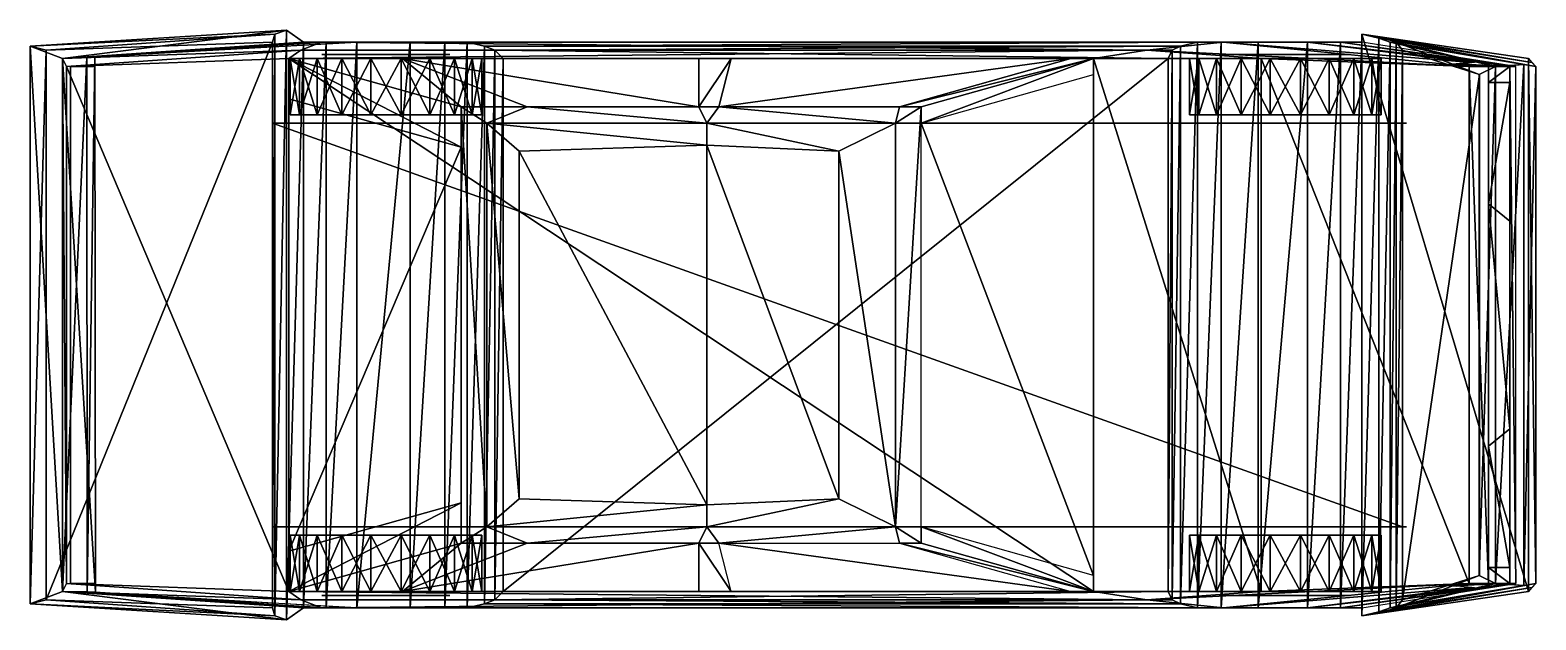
# Model space of a CAD drawing. Extents: x -1183 to -1010, y 974 to 1042.
import ezdxf

# ---------------------------------------------------------------- set-up
doc = ezdxf.new("R2010")
doc.units = 0
for name, color, linetype in [('CS-BLACK', 18, 'CONTINUOUS'), ('CS-BODY', 7, 'CONTINUOUS'), ('CS-GLASS', 18, 'CONTINUOUS'), ('CS-HUB', 15, 'CONTINUOUS'), ('CS-LITES', 15, 'CONTINUOUS'), ('CS-RED', 16, 'CONTINUOUS'), ('CS-ROOF', 7, 'CONTINUOUS'), ('CS-TIRE', 18, 'CONTINUOUS'), ('CS-YELLO', 10, 'CONTINUOUS'), ('OBJECT01', 13, 'CONTINUOUS')]:
    doc.layers.add(name, color=color, linetype=linetype)

msp = doc.modelspace()

# ---------------------------------------------------------------- meshes
at = {"layer": 'CS-BLACK'}
mesh = msp.add_polyface(dxfattribs=at)
corners = [(-1025.23999, 1039.619873, 9.320809), (-1025.969238, 1040.549927, 13.040965), (-1025.969238, 975.449829, 13.040744), (-1025.23999, 976.379517, 9.320745), (-1026.655518, 1040.549927, 14.900936), (-1026.655518, 975.449829, 14.900728), (-1027.95459, 1041.014893, 17.668005), (-1027.95459, 974.984863, 17.668358), (-1029.9104, 1041.479858, 20.029194), (-1029.9104, 974.519897, 20.029543), (-1029.9104, 1040.549927, 20.029224), (-1032.383301, 1040.549927, 21.841599), (-1032.383301, 975.449585, 21.841887), (-1029.9104, 975.449829, 20.029512), (-1036.153564, 1040.549927, 23.36861), (-1036.153564, 975.449585, 23.36874), (-1041.847046, 1040.549927, 23.368629), (-1041.847046, 975.449585, 23.368759), (-1046.079346, 1040.549927, 21.473625), (-1046.079346, 975.449585, 21.473906), (-1048.817383, 1040.549927, 19.1087), (-1048.817383, 975.449829, 19.10899), (-1050.760254, 1040.084961, 16.057055), (-1050.760254, 975.914856, 16.057344), (-1051.719971, 1039.619873, 12.575824), (-1051.719971, 976.379883, 12.575763), (-1052.184937, 1038.689941, 8.390809), (-1052.184937, 977.30957, 8.390744), (-1128.699951, 1038.689941, 8.390809), (-1128.699951, 977.30957, 8.390744), (-1129.630005, 1039.619873, 13.970805), (-1129.630005, 976.379883, 13.970744), (-1130.844604, 1040.084961, 17.304007), (-1130.844604, 975.914856, 17.304289), (-1132.820801, 1040.549927, 19.935665), (-1132.820801, 975.449829, 19.935955), (-1135.418335, 1040.549927, 21.955309), (-1135.418335, 975.449585, 21.955599), (-1139.387451, 1040.549927, 23.368629), (-1139.387451, 975.449585, 23.368759), (-1145.516357, 1040.549927, 23.368629), (-1145.516357, 975.449585, 23.368759), (-1149.063232, 1040.549927, 21.824728), (-1149.063232, 975.449585, 21.825018), (-1151.670044, 1040.549927, 19.698097), (-1151.670044, 975.449829, 19.698368), (-1153.610107, 1041.944824, 16.949274), (-1154.972534, 1041.479858, 13.505996), (-1154.972534, 974.519897, 13.505713), (-1153.610107, 974.054871, 16.949453), (-1155.205078, 1040.549927, 9.320971), (-1155.205078, 975.449585, 9.320745), (-1181.244995, 1039.619873, 13.040805), (-1181.244995, 976.379883, 13.040744), (-1106.195068, 982.889893, 52.100853), (-1103.869995, 982.889893, 52.100853), (-1102.474976, 977.30957, 36.220852), (-1106.195068, 977.30957, 36.220871), (-1015.359863, 1021.94989, 27.535826), (-1012.873779, 1019.94989, 21.841558), (-1012.873779, 996.049927, 21.841755), (-1015.359863, 994.049927, 27.535965), (-1106.195068, 1033.109863, 52.100624), (-1103.869995, 1033.109863, 52.100624), (-1102.474976, 1038.689941, 36.22084), (-1106.195068, 1038.689941, 36.220844), (-1060.765015, 977.30957, 36.220955), (-1153.344971, 977.30957, 36.220955), (-1153.344971, 1038.689941, 36.220947), (-1060.765015, 1038.689941, 36.220947), (-1155.205078, 1031.249878, 9.321041), (-1025.23999, 1031.249756, 9.320919), (-1024.775024, 1031.249878, 23.270937), (-1155.205078, 1031.249878, 23.270937), (-1025.23999, 984.749756, 9.320604), (-1155.205078, 984.749878, 9.320728), (-1155.205078, 984.749878, 23.270845), (-1024.775024, 984.749878, 23.270845)]
mesh.append_faces([[corners[k] for k in face] for face in [(2, 1, 0), (0, 3, 2), (5, 4, 1), (1, 2, 5), (7, 6, 4), (4, 5, 7), (9, 8, 6), (6, 7, 9), (12, 11, 10), (10, 13, 12), (15, 14, 11), (11, 12, 15), (17, 16, 14), (14, 15, 17), (19, 18, 16), (16, 17, 19), (21, 20, 18), (18, 19, 21), (23, 22, 20), (20, 21, 23), (25, 24, 22), (22, 23, 25), (27, 26, 24), (24, 25, 27), (29, 28, 26), (26, 27, 29), (31, 30, 28), (28, 29, 31), (33, 32, 30), (30, 31, 33), (35, 34, 32), (32, 33, 35), (37, 36, 34), (34, 35, 37), (39, 38, 36), (36, 37, 39), (41, 40, 38), (38, 39, 41), (43, 42, 40), (40, 41, 43), (45, 44, 42), (42, 43, 45), (48, 47, 46), (46, 49, 48), (51, 50, 47), (47, 48, 51), (53, 52, 50), (50, 51, 53), (56, 55, 54), (54, 57, 56), (49, 46, 44), (44, 45, 49), (60, 59, 58), (58, 61, 60), (62, 63, 64), (64, 65, 62), (68, 67, 66), (66, 69, 68), (72, 71, 70), (70, 73, 72), (76, 75, 74), (74, 77, 76), (70, 71, 74), (74, 75, 70)]], dxfattribs={"vtx2": -1})
at = {"layer": 'CS-BODY'}
mesh = msp.add_polyface(dxfattribs=at)
corners = [(-1179.38501, 1038.689941, 20.480682), (-1179.38501, 1038.689941, 23.368584), (-1179.38501, 977.30957, 23.368774), (-1179.38501, 977.30957, 20.480852), (-1175.665039, 1038.864258, 23.368708), (-1175.602661, 977.246521, 23.218643), (-1176.594971, 1038.806152, 30.580212), (-1176.553101, 977.267517, 30.480145), (-1179.38501, 1038.689941, 30.580154), (-1179.38501, 977.30957, 30.580177), (-1178.919922, 1037.759888, 33.765209), (-1178.919922, 978.239563, 33.765263), (-1153.344971, 1038.689941, 36.220818), (-1153.344971, 977.30957, 36.220871), (-1060.765015, 1038.689941, 36.220818), (-1041.515015, 1038.689941, 33.429012), (-1041.515015, 977.30957, 33.429066), (-1060.765015, 977.30957, 36.220871), (-1017.58728, 1037.759888, 29.265305), (-1017.58728, 978.239563, 29.265322), (-1015.359863, 1037.759888, 27.535868), (-1015.359863, 978.239563, 27.535805), (-1012.873779, 1037.759888, 21.841574), (-1012.182739, 1037.759888, 20.029352), (-1012.182739, 978.239868, 20.029219), (-1012.873779, 978.239563, 21.84169), (-1010.749634, 1038.689941, 20.029196), (-1009.89502, 1037.759888, 14.900824), (-1009.89502, 978.239868, 14.900896), (-1010.749634, 977.309875, 20.029375), (-1011.290039, 1037.98877, 14.900824), (-1011.290039, 978.012756, 14.900896), (-1014.544922, 1037.759888, 13.040823), (-1014.544922, 978.239868, 13.040896), (-1016.405029, 1036.829834, 9.320827), (-1016.405029, 979.169922, 9.320951), (-1181.244995, 1039.619873, 13.040876), (-1183.10498, 1040.084961, 18.620695), (-1183.10498, 975.914856, 18.620813), (-1181.244995, 976.379883, 13.040896), (-1178.455078, 1015.439941, 30.580154), (-1178.455078, 1015.439941, 23.368732), (-1178.455078, 1000.559937, 23.368628), (-1178.455078, 1000.559937, 30.580185), (-1029.9104, 1041.479858, 20.029179), (-1029.9104, 974.519897, 20.029366), (-1178.919922, 978.239563, 33.765263), (-1151.970459, 976.379517, 33.788967), (-1153.344971, 977.30957, 36.220844), (-1060.765015, 977.30957, 36.220844), (-1054.660645, 976.379517, 33.883488), (-1041.515015, 977.30957, 33.429066), (-1017.58728, 978.239563, 29.265329), (-1045.877686, 975.449585, 30.580185), (-1149.591553, 975.449585, 30.580204), (-1019.874756, 978.00708, 29.371418), (-1017.261475, 977.774536, 23.368649), (-1036.153564, 975.449585, 23.368744), (-1145.516357, 975.449585, 23.368744), (-1175.602661, 977.246399, 23.218643), (-1176.553101, 977.267517, 30.480099), (-1179.38501, 977.30957, 30.580132), (-1178.919922, 1037.759888, 33.765255), (-1151.970459, 1039.619873, 33.788963), (-1153.344971, 1038.689941, 36.22084), (-1060.765015, 1038.689941, 36.22084), (-1054.660645, 1039.619873, 33.88348), (-1041.515015, 1038.689941, 33.429058), (-1017.58728, 1037.759888, 29.265339), (-1045.877686, 1040.549927, 30.580212), (-1149.591553, 1040.549927, 30.580227), (-1019.874756, 1037.992432, 29.37146), (-1017.261475, 1038.224854, 23.368727), (-1036.153564, 1040.549927, 23.368631), (-1145.516357, 1040.549927, 23.368631), (-1175.665039, 1038.864258, 23.368736), (-1176.594971, 1038.806152, 30.580212), (-1179.38501, 1038.689941, 30.580154), (-1129.630005, 976.379883, 13.970897), (-1051.719971, 976.379883, 12.575887), (-1052.184937, 977.309875, 8.390897), (-1128.699951, 977.309875, 8.390897), (-1050.760254, 975.914856, 16.057167), (-1130.844604, 975.914856, 17.304111), (-1132.820801, 975.449829, 19.935654), (-1048.817383, 975.449829, 19.108688), (-1135.418335, 975.449585, 21.955431), (-1046.079346, 975.449585, 21.473623), (-1041.847046, 975.449585, 23.368744), (-1139.386597, 975.449585, 23.368744), (-1179.38501, 977.30957, 21.824871), (-1149.063232, 975.449585, 21.824717), (-1151.670044, 975.449829, 19.698067), (-1179.38501, 977.30957, 20.480852), (-1179.38501, 977.30957, 23.368774), (-1153.610107, 974.054871, 16.949314), (-1183.10498, 975.914856, 18.620823), (-1154.972534, 974.519897, 13.505847), (-1181.244995, 976.379883, 13.040896), (-1155.205078, 975.449829, 9.320857), (-1179.38501, 1038.689941, 23.368601), (-1149.063232, 1040.549927, 21.824856), (-1179.38501, 1038.689941, 21.824701), (-1151.670044, 1040.549927, 19.698206), (-1179.38501, 1038.689941, 20.480682), (-1153.610107, 1041.944824, 16.949383), (-1183.10498, 1040.084961, 18.620712), (-1154.972534, 1041.479858, 13.505877), (-1181.244995, 1039.619873, 13.040895), (-1155.205078, 1040.549927, 9.320895), (-1041.847046, 1040.549927, 23.368631), (-1046.079346, 1040.549927, 21.473761), (-1135.418335, 1040.549927, 21.955313), (-1139.386597, 1040.549927, 23.368631), (-1048.817383, 1040.549927, 19.108826), (-1132.820801, 1040.549927, 19.935793), (-1130.844604, 1040.084961, 17.304001), (-1050.760254, 1040.084961, 16.057056), (-1051.719971, 1039.619873, 12.575914), (-1129.630005, 1039.619873, 13.970896), (-1052.184937, 1038.689941, 8.390841), (-1128.699951, 1038.689941, 8.390841), (-1016.59375, 977.716431, 21.841614), (-1032.383301, 975.449585, 21.841585), (-1012.873779, 978.239563, 21.84169), (-1012.182739, 978.239868, 20.029219), (-1029.9104, 975.449829, 20.02924), (-1016.59375, 1038.282959, 21.841696), (-1032.383301, 1040.549927, 21.841724), (-1012.873779, 1037.759888, 21.841585), (-1012.182739, 1037.759888, 20.029362), (-1029.9104, 1040.549927, 20.029379), (-1025.969238, 975.450073, 13.040837), (-1014.544922, 978.240112, 13.040877), (-1016.405029, 979.169922, 9.320951), (-1025.23999, 976.379883, 9.320897), (-1026.660156, 975.449829, 14.900856), (-1011.290039, 978.013, 14.900843), (-1027.95459, 974.984863, 17.668056), (-1010.356201, 977.774902, 17.668032), (-1009.89502, 978.239868, 14.900862), (-1029.9104, 974.519897, 20.029366), (-1010.749634, 977.309875, 20.029375), (-1029.9104, 1041.479858, 20.029196), (-1010.749634, 1038.689941, 20.029203), (-1010.356201, 1038.224854, 17.668337), (-1027.95459, 1041.014893, 17.668133), (-1009.89502, 1037.759888, 14.900841), (-1026.661011, 1040.549561, 14.900902), (-1011.290039, 1037.988403, 14.900814), (-1014.544922, 1037.759888, 13.040841), (-1025.969238, 1040.549927, 13.040895), (-1016.405029, 1036.829834, 9.320841), (-1025.23999, 1039.619873, 9.320895), (-1017.58728, 978.239563, 29.265305), (-1015.359863, 978.239563, 27.535805), (-1019.079834, 977.955261, 27.535774), (-1017.58728, 1037.759888, 29.265322), (-1015.359863, 1037.759888, 27.535887), (-1019.079834, 1038.050537, 27.536077)]
mesh.append_faces([[corners[k] for k in face] for face in [(46, 47, 48), (50, 51, 49), (64, 63, 62), (65, 67, 66), (99, 97, 98), (108, 107, 109)]])
mesh.append_faces([[corners[k] for k in face] for face in [(148, 150, 151)]], dxfattribs={"vtx0": -1, "vtx2": -1})
mesh.append_faces([[corners[k] for k in face] for face in [(132, 133, 136)]], dxfattribs={"vtx1": -1, "vtx2": -1})
mesh.append_faces([[corners[k] for k in face] for face in [(2, 1, 0), (0, 3, 2), (5, 4, 1), (1, 2, 5), (7, 6, 4), (4, 5, 7), (9, 8, 6), (6, 7, 9), (11, 10, 8), (8, 9, 11), (13, 12, 10), (10, 11, 13), (16, 15, 14), (14, 17, 16), (19, 18, 15), (15, 16, 19), (21, 20, 18), (18, 19, 21), (24, 23, 22), (22, 25, 24), (28, 27, 26), (26, 29, 28), (31, 30, 27), (27, 28, 31), (33, 32, 30), (30, 31, 33), (35, 34, 32), (32, 33, 35), (38, 37, 36), (36, 39, 38), (37, 38, 3), (3, 0, 37), (42, 41, 40), (40, 43, 42), (29, 26, 44), (44, 45, 29), (50, 49, 48), (48, 47, 50), (52, 51, 50), (50, 53, 52), (50, 47, 54), (54, 53, 50), (56, 55, 53), (53, 57, 56), (58, 57, 53), (53, 54, 58), (59, 58, 54), (54, 60, 59), (61, 54, 47), (47, 46, 61), (64, 65, 66), (66, 63, 64), (66, 67, 68), (68, 69, 66), (70, 63, 66), (66, 69, 70), (69, 71, 72), (72, 73, 69), (69, 73, 74), (74, 70, 69), (70, 74, 75), (75, 76, 70), (63, 70, 77), (77, 62, 63), (80, 79, 78), (78, 81, 80), (78, 79, 82), (82, 83, 78), (85, 84, 83), (83, 82, 85), (85, 87, 86), (86, 84, 85), (86, 87, 88), (88, 89, 86), (92, 91, 90), (90, 93, 92), (91, 58, 94), (94, 90, 91), (95, 92, 93), (93, 96, 95), (97, 95, 96), (96, 98, 97), (100, 74, 101), (101, 102, 100), (102, 101, 103), (103, 104, 102), (104, 103, 105), (105, 106, 104), (106, 105, 107), (107, 108, 106), (110, 111, 112), (112, 113, 110), (112, 111, 114), (114, 115, 112), (116, 115, 114), (114, 117, 116), (117, 118, 119), (119, 116, 117), (119, 118, 120), (120, 121, 119), (122, 56, 57), (57, 123, 122), (125, 124, 123), (123, 126, 125), (73, 72, 127), (127, 128, 73), (128, 129, 130), (130, 131, 128), (134, 133, 132), (132, 135, 134), (133, 137, 136), (140, 139, 138), (138, 136, 140), (139, 142, 141), (141, 138, 139), (143, 144, 145), (145, 146, 143), (146, 145, 147), (147, 148, 146), (148, 149, 150), (151, 150, 152), (152, 153, 151), (155, 154, 55), (55, 156, 155), (71, 157, 158), (158, 159, 71)]], dxfattribs={"vtx2": -1})
at = {"layer": 'CS-GLASS'}
mesh = msp.add_polyface(dxfattribs=at)
corners = [(-1063.390381, 977.310181, 36.220898), (-1083.084961, 982.889893, 52.100872), (-1103.869995, 982.889893, 52.100872), (-1102.474976, 977.310181, 36.220871), (-1140.258911, 977.310181, 36.220898), (-1106.195068, 977.310181, 36.220898), (-1106.195068, 982.889893, 52.100899), (-1125.910034, 982.889893, 52.100872), (-1153.344971, 981.9599, 36.220898), (-1153.344971, 1034.039917, 36.22084), (-1133.505371, 1028.459961, 52.100811), (-1133.505371, 987.539917, 52.100872), (-1060.765015, 979.169922, 36.220898), (-1060.765015, 1036.829834, 36.22084), (-1080.604736, 1031.249878, 52.100838), (-1080.604736, 984.749878, 52.100899), (-1063.390381, 1038.689941, 36.220863), (-1083.084961, 1033.109863, 52.100838), (-1103.869995, 1033.109863, 52.100838), (-1102.474976, 1038.689941, 36.220634), (-1140.258911, 1038.689941, 36.220863), (-1106.195068, 1038.689941, 36.220863), (-1106.195068, 1033.109863, 52.100864), (-1125.910034, 1033.109863, 52.100838)]
mesh.append_faces([[corners[k] for k in face] for face in [(2, 1, 0), (0, 3, 2), (4, 5, 6), (6, 7, 4), (10, 9, 8), (8, 11, 10), (14, 13, 12), (12, 15, 14), (18, 17, 16), (16, 19, 18), (22, 21, 20), (20, 23, 22)]], dxfattribs={"vtx2": -1})
at = {"layer": 'CS-HUB'}
mesh = msp.add_polyface(dxfattribs=at)
corners = [(-1032.095947, 976.844849, 14.413347), (-1033.463989, 976.844849, 16.296515), (-1035.34729, 976.844849, 17.664749), (-1037.561523, 976.844849, 18.384066), (-1039.888428, 976.844849, 18.384056), (-1042.102783, 976.844849, 17.664749), (-1043.986084, 976.844849, 16.296532), (-1045.354004, 976.844849, 14.413328), (-1046.072998, 976.844849, 12.199528), (-1046.072998, 976.844849, 9.871784), (-1045.354004, 976.844849, 7.657982), (-1043.986084, 976.844849, 5.774794), (-1042.102783, 976.844849, 4.406568), (-1039.888428, 976.844849, 3.687251), (-1037.561523, 976.844849, 3.687258), (-1035.34729, 976.844849, 4.406565), (-1033.463989, 976.844849, 5.774783), (-1032.095947, 976.844849, 7.657994), (-1031.377075, 976.844849, 9.871784), (-1031.377075, 976.844849, 12.199528), (-1135.555908, 976.844849, 14.413347), (-1136.924072, 976.844849, 16.296515), (-1138.807373, 976.844849, 17.664749), (-1141.021606, 976.844849, 18.384066), (-1143.348389, 976.844849, 18.384056), (-1145.562744, 976.844849, 17.664749), (-1147.446045, 976.844849, 16.296532), (-1148.814087, 976.844849, 14.413328), (-1149.532959, 976.844849, 12.199528), (-1149.532959, 976.844849, 9.871784), (-1148.814087, 976.844849, 7.657982), (-1147.446045, 976.844849, 5.774795), (-1145.562744, 976.844849, 4.406569), (-1143.348389, 976.844849, 3.687251), (-1141.021606, 976.844849, 3.687258), (-1138.807373, 976.844849, 4.406565), (-1136.924072, 976.844849, 5.774784), (-1135.555908, 976.844849, 7.657994), (-1134.837158, 976.844849, 9.871784), (-1134.837158, 976.844849, 12.199528), (-1032.095947, 1039.154907, 14.413351), (-1033.463989, 1039.154907, 16.296516), (-1035.34729, 1039.154907, 17.664742), (-1037.561523, 1039.154907, 18.384069), (-1039.888428, 1039.154907, 18.384058), (-1042.102783, 1039.154907, 17.664751), (-1043.986084, 1039.154907, 16.296534), (-1045.354004, 1039.154907, 14.413332), (-1046.072998, 1039.154907, 12.199533), (-1046.072998, 1039.154907, 9.871779), (-1045.354004, 1039.154907, 7.657983), (-1043.986084, 1039.154907, 5.774838), (-1042.102783, 1039.154907, 4.406612), (-1039.888428, 1039.154907, 3.687294), (-1037.561523, 1039.154907, 3.687301), (-1035.34729, 1039.154907, 4.406608), (-1033.463989, 1039.154907, 5.774827), (-1032.095947, 1039.154907, 7.657996), (-1031.377075, 1039.154907, 9.871779), (-1031.377075, 1039.154907, 12.199533), (-1135.555908, 1039.154907, 14.413351), (-1136.924072, 1039.154907, 16.296516), (-1138.807373, 1039.154907, 17.664751), (-1141.021606, 1039.154907, 18.384069), (-1143.348389, 1039.154907, 18.384058), (-1145.562744, 1039.154907, 17.664751), (-1147.446045, 1039.154907, 16.296534), (-1148.814087, 1039.154907, 14.413332), (-1149.532959, 1039.154907, 12.199533), (-1149.532959, 1039.154907, 9.871779), (-1148.814087, 1039.154907, 7.657983), (-1147.446045, 1039.154907, 5.774838), (-1145.562744, 1039.154907, 4.406612), (-1143.348389, 1039.154907, 3.687295), (-1141.021606, 1039.154907, 3.687302), (-1138.807373, 1039.154907, 4.406608), (-1136.924072, 1039.154907, 5.774827), (-1135.555908, 1039.154907, 7.657997), (-1134.837158, 1039.154907, 9.871779), (-1134.837158, 1039.154907, 12.199533)]
mesh.append_faces([[corners[k] for k in face] for face in [(0, 18, 19), (20, 38, 39)]], dxfattribs={"vtx0": -1})
mesh.append_faces([[corners[k] for k in face] for face in [(0, 2, 3), (0, 3, 4), (0, 4, 5), (0, 5, 6), (0, 6, 7), (0, 7, 8), (0, 8, 9), (0, 9, 10), (0, 10, 11), (0, 11, 12), (0, 12, 13), (0, 13, 14), (0, 14, 15), (0, 15, 16), (0, 16, 17), (0, 17, 18), (20, 22, 23), (20, 23, 24), (20, 24, 25), (20, 25, 26), (20, 26, 27), (20, 27, 28), (20, 28, 29), (20, 29, 30), (20, 30, 31), (20, 31, 32), (20, 32, 33), (20, 33, 34), (20, 34, 35), (20, 35, 36), (20, 36, 37), (20, 37, 38)]], dxfattribs={"vtx0": -1, "vtx2": -1})
mesh.append_faces([[corners[k] for k in face] for face in [(59, 58, 40), (79, 78, 60)]], dxfattribs={"vtx1": -1})
mesh.append_faces([[corners[k] for k in face] for face in [(43, 42, 40), (44, 43, 40), (45, 44, 40), (46, 45, 40), (47, 46, 40), (48, 47, 40), (49, 48, 40), (50, 49, 40), (51, 50, 40), (52, 51, 40), (53, 52, 40), (54, 53, 40), (55, 54, 40), (56, 55, 40), (57, 56, 40), (58, 57, 40), (63, 62, 60), (64, 63, 60), (65, 64, 60), (66, 65, 60), (67, 66, 60), (68, 67, 60), (69, 68, 60), (70, 69, 60), (71, 70, 60), (72, 71, 60), (73, 72, 60), (74, 73, 60), (75, 74, 60), (76, 75, 60), (77, 76, 60), (78, 77, 60)]], dxfattribs={"vtx1": -1, "vtx2": -1})
mesh.append_faces([[corners[k] for k in face] for face in [(0, 1, 2), (20, 21, 22), (42, 41, 40), (62, 61, 60)]], dxfattribs={"vtx2": -1})
at = {"layer": 'CS-LITES'}
mesh = msp.add_polyface(dxfattribs=at)
corners = [(-1015.359863, 994.049927, 27.53595), (-1012.873779, 996.049927, 21.84161), (-1012.873779, 980.099854, 21.841721), (-1015.359863, 980.099854, 27.535929), (-1178.455078, 1000.559937, 30.580185), (-1178.455078, 1000.559937, 23.368597), (-1178.455078, 996.839905, 23.368753), (-1178.455078, 996.839905, 30.580185), (-1015.359863, 1021.94989, 27.53583), (-1012.873779, 1019.94989, 21.8417), (-1012.873779, 1035.899902, 21.841679), (-1015.359863, 1035.899902, 27.535763), (-1178.455078, 1015.439941, 30.580154), (-1178.455078, 1015.439941, 23.368752), (-1178.455078, 1019.159912, 23.368595), (-1178.455078, 1019.159912, 30.580154)]
mesh.append_faces([[corners[k] for k in face] for face in [(2, 1, 0), (0, 3, 2), (4, 5, 6), (6, 7, 4), (8, 9, 10), (10, 11, 8), (14, 13, 12), (12, 15, 14)]], dxfattribs={"vtx2": -1})
at = {"layer": 'CS-RED'}
mesh = msp.add_polyface(dxfattribs=at)
corners = [(-1178.455078, 985.679932, 30.580189), (-1178.455078, 985.679932, 23.368649), (-1178.455078, 978.239563, 23.368618), (-1178.455078, 978.239563, 30.580158), (-1176.594971, 978.239563, 30.580215), (-1175.665039, 978.239563, 23.368618), (-1178.455078, 996.839905, 30.580166), (-1178.455078, 996.839905, 23.368753), (-1178.455078, 989.399902, 23.368742), (-1178.455078, 989.399902, 30.580154), (-1178.455078, 1030.319824, 30.580135), (-1178.455078, 1030.319824, 23.368738), (-1178.455078, 1037.759888, 23.368757), (-1178.455078, 1037.759888, 30.580166), (-1176.594971, 1037.759888, 30.580227), (-1175.665039, 1037.759888, 23.368757), (-1178.455078, 1019.159912, 30.580135), (-1178.455078, 1019.159912, 23.368595), (-1178.455078, 1026.599854, 23.368645), (-1178.455078, 1026.599854, 30.580166)]
mesh.append_faces([[corners[k] for k in face] for face in [(0, 1, 2), (2, 3, 0), (5, 4, 3), (3, 2, 5), (6, 7, 8), (8, 9, 6), (12, 11, 10), (10, 13, 12), (13, 14, 15), (15, 12, 13), (18, 17, 16), (16, 19, 18)]], dxfattribs={"vtx2": -1})
at = {"layer": 'CS-ROOF'}
mesh = msp.add_polyface(dxfattribs=at)
corners = [(-1133.505371, 987.539917, 52.100872), (-1153.344971, 981.9599, 36.220898), (-1153.344971, 977.310181, 36.220898), (-1133.505371, 982.890015, 52.100872), (-1140.258911, 977.310181, 36.220898), (-1125.910034, 982.890015, 52.100872), (-1153.344971, 1038.689941, 36.220634), (-1153.344971, 1034.039917, 36.220863), (-1133.505371, 1028.459961, 52.100838), (-1133.505371, 1033.109985, 52.100864), (-1125.910034, 1033.109985, 52.100864), (-1140.258911, 1038.689941, 36.220634), (-1060.765015, 1038.689941, 36.220634), (-1063.390381, 1038.689941, 36.220634), (-1083.084961, 1033.109985, 52.100891), (-1080.604736, 1033.109863, 52.100891), (-1080.604736, 1031.249878, 52.100864), (-1060.765015, 1036.829834, 36.220863), (-1083.084961, 982.890015, 52.100899), (-1063.390381, 977.310181, 36.220898), (-1060.765015, 977.310181, 36.220898), (-1080.604736, 982.890015, 52.100899), (-1060.765015, 979.169922, 36.220898), (-1080.604736, 984.749878, 52.100899), (-1130.560059, 1031.25, 53.030949), (-1130.560059, 984.75, 53.030956), (-1126.840088, 1027.994995, 53.495953), (-1126.840088, 988.005005, 53.495953), (-1105.265015, 1028.692505, 53.728451), (-1105.265015, 987.307495, 53.728455), (-1090.060059, 1027.994995, 53.495953), (-1090.060059, 988.005005, 53.495953), (-1083.550049, 1031.25, 53.030949), (-1083.550049, 984.75, 53.030956), (-1105.265015, 984.75, 53.030956), (-1106.195068, 982.890015, 52.100899), (-1103.869995, 982.890015, 52.100899), (-1105.265015, 1031.25, 53.030949), (-1106.195068, 1033.109985, 52.100891), (-1103.869995, 1033.109985, 52.100891)]
mesh.append_faces([[corners[k] for k in face] for face in [(3, 5, 25), (36, 34, 35), (21, 33, 18), (24, 10, 9), (38, 37, 39), (14, 32, 15)]])
mesh.append_faces([[corners[k] for k in face] for face in [(0, 1, 2), (2, 3, 0), (4, 5, 3), (3, 2, 4), (6, 7, 8), (8, 9, 6), (9, 10, 11), (11, 6, 9), (12, 13, 14), (14, 15, 12), (16, 17, 12), (12, 15, 16), (18, 19, 20), (20, 21, 18), (20, 22, 23), (23, 21, 20), (25, 24, 9), (9, 3, 25), (27, 26, 24), (24, 25, 27), (29, 28, 26), (26, 27, 29), (31, 30, 28), (28, 29, 31), (33, 32, 30), (30, 31, 33), (34, 33, 31), (31, 29, 34), (25, 34, 29), (29, 27, 25), (34, 25, 5), (5, 35, 34), (33, 34, 36), (36, 18, 33), (30, 32, 37), (37, 28, 30), (28, 37, 24), (24, 26, 28), (10, 24, 37), (37, 38, 10), (39, 37, 32), (32, 14, 39), (33, 21, 15), (15, 32, 33)]], dxfattribs={"vtx2": -1})
at = {"layer": 'CS-TIRE'}
mesh = msp.add_polyface(dxfattribs=at)
corners = [(-1142.185059, 1038.689941, 11.035656), (-1143.930664, 1038.689941, 22.058266), (-1140.439453, 1038.689941, 22.058266), (-1147.251709, 1038.689941, 20.97929), (-1150.07605, 1038.689941, 18.926973), (-1152.128662, 1038.689941, 16.102194), (-1153.207397, 1038.689941, 12.78147), (-1153.207397, 1038.689941, 9.289847), (-1152.128662, 1038.689941, 5.969147), (-1150.07605, 1038.689941, 3.144361), (-1147.251709, 1038.689941, 1.092017), (-1143.930664, 1038.689941, 0.013047), (-1140.439453, 1038.689941, 0.013052), (-1143.930664, 1032.179932, 22.058268), (-1140.439453, 1032.179932, 22.058268), (-1147.251709, 1032.179932, 20.979292), (-1150.07605, 1032.179932, 18.926975), (-1152.128662, 1032.179932, 16.102194), (-1153.207397, 1032.179932, 12.781471), (-1153.207397, 1032.179932, 9.289847), (-1152.128662, 1032.179932, 5.969126), (-1150.07605, 1032.179932, 3.14436), (-1147.251709, 1032.179932, 1.092017), (-1143.930664, 1032.179932, 0.013048), (-1142.185059, 1032.179932, 11.035657)]
mesh.append_faces([[corners[k] for k in face] for face in [(0, 1, 2), (0, 3, 1), (0, 4, 3), (0, 5, 4), (0, 6, 5), (0, 7, 6), (0, 8, 7), (0, 9, 8), (0, 10, 9), (0, 11, 10), (0, 12, 11)]])
mesh.append_faces([[corners[k] for k in face] for face in [(1, 13, 14), (3, 15, 13), (13, 1, 3), (4, 16, 15), (15, 3, 4), (5, 17, 16), (16, 4, 5), (6, 18, 17), (17, 5, 6), (7, 19, 18), (18, 6, 7), (8, 20, 19), (19, 7, 8), (9, 21, 20), (20, 8, 9), (10, 22, 21), (21, 9, 10), (11, 23, 22), (22, 10, 11), (23, 11, 12), (24, 13, 15), (24, 15, 16), (24, 16, 17), (24, 17, 18), (24, 18, 19), (24, 19, 20), (24, 20, 21), (24, 21, 22), (24, 22, 23)]], dxfattribs={"vtx2": -1})
mesh = msp.add_polyface(dxfattribs=at)
corners = [(-1142.185059, 1038.689941, 11.035656), (-1137.118408, 1038.689941, 1.092022), (-1140.439453, 1038.689941, 0.013052), (-1134.293945, 1038.689941, 3.144363), (-1132.241455, 1038.689941, 5.969148), (-1131.162598, 1038.689941, 9.289847), (-1131.162598, 1038.689941, 12.781461), (-1132.241455, 1038.689941, 16.102194), (-1134.293945, 1038.689941, 18.926973), (-1137.118408, 1038.689941, 20.97929), (-1140.439453, 1038.689941, 22.058266), (-1137.118408, 1032.179932, 1.092021), (-1140.439453, 1032.179932, 0.013052), (-1134.293945, 1032.179932, 3.144362), (-1132.241455, 1032.179932, 5.969127), (-1131.162598, 1032.179932, 9.289847), (-1131.162598, 1032.179932, 12.781462), (-1132.241455, 1032.179932, 16.102194), (-1134.293945, 1032.179932, 18.926968), (-1137.118408, 1032.179932, 20.979292), (-1140.439453, 1032.179932, 22.058268), (-1143.930664, 1038.689941, 22.058266), (-1143.930664, 1032.179932, 0.013048), (-1142.185059, 1032.179932, 11.035657), (-1143.930664, 1032.179932, 22.058268)]
mesh.append_faces([[corners[k] for k in face] for face in [(0, 1, 2), (0, 3, 1), (0, 4, 3), (0, 5, 4), (0, 6, 5), (0, 7, 6), (0, 8, 7), (0, 9, 8), (0, 10, 9)]])
mesh.append_faces([[corners[k] for k in face] for face in [(1, 11, 12), (12, 2, 1), (3, 13, 11), (11, 1, 3), (4, 14, 13), (13, 3, 4), (5, 15, 14), (14, 4, 5), (6, 16, 15), (15, 5, 6), (7, 17, 16), (16, 6, 7), (8, 18, 17), (17, 7, 8), (9, 19, 18), (18, 8, 9), (10, 20, 19), (19, 9, 10), (20, 10, 21), (2, 12, 22), (23, 12, 11), (23, 11, 13), (23, 13, 14), (23, 14, 15), (23, 15, 16), (23, 16, 17), (23, 17, 18), (23, 18, 19), (23, 19, 20), (23, 20, 24), (23, 22, 12)]], dxfattribs={"vtx2": -1})
mesh = msp.add_polyface(dxfattribs=at)
corners = [(-1038.724976, 1038.689941, 11.035656), (-1040.470581, 1038.689941, 22.058266), (-1036.979492, 1038.689941, 22.058266), (-1043.791626, 1038.689941, 20.97929), (-1046.615967, 1038.689941, 18.926973), (-1048.668579, 1038.689941, 16.102194), (-1049.747437, 1038.689941, 12.781461), (-1049.747437, 1038.689941, 9.289846), (-1048.668579, 1038.689941, 5.969146), (-1046.615967, 1038.689941, 3.14436), (-1043.791626, 1038.689941, 1.092016), (-1040.470581, 1038.689941, 0.013046), (-1036.979492, 1038.689941, 0.013051), (-1040.470581, 1032.179932, 22.058268), (-1036.979492, 1032.179932, 22.058268), (-1043.791626, 1032.179932, 20.979292), (-1046.615967, 1032.179932, 18.926975), (-1048.668579, 1032.179932, 16.102194), (-1049.747437, 1032.179932, 12.781462), (-1049.747437, 1032.179932, 9.289846), (-1048.668579, 1032.179932, 5.969125), (-1046.615967, 1032.179932, 3.144359), (-1043.791626, 1032.179932, 1.092016), (-1040.470581, 1032.179932, 0.013047), (-1038.724976, 1032.179932, 11.035657)]
mesh.append_faces([[corners[k] for k in face] for face in [(0, 1, 2), (0, 3, 1), (0, 4, 3), (0, 5, 4), (0, 6, 5), (0, 7, 6), (0, 8, 7), (0, 9, 8), (0, 10, 9), (0, 11, 10), (0, 12, 11)]])
mesh.append_faces([[corners[k] for k in face] for face in [(1, 13, 14), (3, 15, 13), (13, 1, 3), (4, 16, 15), (15, 3, 4), (5, 17, 16), (16, 4, 5), (6, 18, 17), (17, 5, 6), (7, 19, 18), (18, 6, 7), (8, 20, 19), (19, 7, 8), (9, 21, 20), (20, 8, 9), (10, 22, 21), (21, 9, 10), (11, 23, 22), (22, 10, 11), (23, 11, 12), (24, 13, 15), (24, 15, 16), (24, 16, 17), (24, 17, 18), (24, 18, 19), (24, 19, 20), (24, 20, 21), (24, 21, 22), (24, 22, 23)]], dxfattribs={"vtx2": -1})
mesh = msp.add_polyface(dxfattribs=at)
corners = [(-1038.724976, 1038.689941, 11.035656), (-1033.658447, 1038.689941, 1.09202), (-1036.979492, 1038.689941, 0.013051), (-1030.833984, 1038.689941, 3.144362), (-1028.781494, 1038.689941, 5.969147), (-1027.702637, 1038.689941, 9.289846), (-1027.702637, 1038.689941, 12.781461), (-1028.781494, 1038.689941, 16.102194), (-1030.833984, 1038.689941, 18.926966), (-1033.658447, 1038.689941, 20.97929), (-1036.979492, 1038.689941, 22.058266), (-1033.658447, 1032.179932, 1.09202), (-1036.979492, 1032.179932, 0.013051), (-1030.833984, 1032.179932, 3.144361), (-1028.781494, 1032.179932, 5.969126), (-1027.702637, 1032.179932, 9.289846), (-1027.702637, 1032.179932, 12.781462), (-1028.781494, 1032.179932, 16.102194), (-1030.833984, 1032.179932, 18.926968), (-1033.658447, 1032.179932, 20.979292), (-1036.979492, 1032.179932, 22.058268), (-1040.470581, 1038.689941, 22.058266), (-1040.470581, 1032.179932, 0.013047), (-1038.724976, 1032.179932, 11.035657), (-1040.470581, 1032.179932, 22.058268)]
mesh.append_faces([[corners[k] for k in face] for face in [(0, 1, 2), (0, 3, 1), (0, 4, 3), (0, 5, 4), (0, 6, 5), (0, 7, 6), (0, 8, 7), (0, 9, 8), (0, 10, 9)]])
mesh.append_faces([[corners[k] for k in face] for face in [(1, 11, 12), (12, 2, 1), (3, 13, 11), (11, 1, 3), (4, 14, 13), (13, 3, 4), (5, 15, 14), (14, 4, 5), (6, 16, 15), (15, 5, 6), (7, 17, 16), (16, 6, 7), (8, 18, 17), (17, 7, 8), (9, 19, 18), (18, 8, 9), (10, 20, 19), (19, 9, 10), (20, 10, 21), (2, 12, 22), (23, 12, 11), (23, 11, 13), (23, 13, 14), (23, 14, 15), (23, 15, 16), (23, 16, 17), (23, 17, 18), (23, 18, 19), (23, 19, 20), (23, 20, 24), (23, 22, 12)]], dxfattribs={"vtx2": -1})
mesh = msp.add_polyface(dxfattribs=at)
corners = [(-1140.439453, 977.30957, 22.058264), (-1143.930664, 977.30957, 22.058264), (-1142.185059, 977.309875, 11.035651), (-1147.251709, 977.30957, 20.979298), (-1150.07605, 977.309875, 18.926973), (-1152.128662, 977.309875, 16.102192), (-1153.207397, 977.309875, 12.781466), (-1153.207397, 977.309875, 9.289845), (-1152.128662, 977.309875, 5.969165), (-1150.07605, 977.309875, 3.144359), (-1147.251709, 977.309875, 1.092015), (-1143.930664, 977.309875, 0.013045), (-1140.439453, 977.309875, 0.013051), (-1140.439453, 983.819885, 22.058262), (-1143.930664, 983.819885, 22.058262), (-1147.251709, 983.819885, 20.979296), (-1150.07605, 983.819885, 18.926971), (-1152.128662, 983.819885, 16.10219), (-1153.207397, 983.819885, 12.781466), (-1153.207397, 983.819885, 9.289845), (-1152.128662, 983.819885, 5.969145), (-1150.07605, 983.819885, 3.144413), (-1147.251709, 983.819885, 1.092016), (-1143.930664, 983.819885, 0.013046), (-1142.185059, 983.819885, 11.03565)]
mesh.append_faces([[corners[k] for k in face] for face in [(0, 1, 2), (1, 3, 2), (3, 4, 2), (4, 5, 2), (5, 6, 2), (6, 7, 2), (7, 8, 2), (8, 9, 2), (9, 10, 2), (10, 11, 2), (11, 12, 2)]])
mesh.append_faces([[corners[k] for k in face] for face in [(13, 14, 1), (14, 15, 3), (3, 1, 14), (15, 16, 4), (4, 3, 15), (16, 17, 5), (5, 4, 16), (17, 18, 6), (6, 5, 17), (18, 19, 7), (7, 6, 18), (19, 20, 8), (8, 7, 19), (20, 21, 9), (9, 8, 20), (21, 22, 10), (10, 9, 21), (22, 23, 11), (11, 10, 22), (12, 11, 23), (15, 14, 24), (16, 15, 24), (17, 16, 24), (18, 17, 24), (19, 18, 24), (20, 19, 24), (21, 20, 24), (22, 21, 24), (23, 22, 24)]], dxfattribs={"vtx2": -1})
mesh = msp.add_polyface(dxfattribs=at)
corners = [(-1140.439453, 977.309875, 0.013051), (-1137.118408, 977.309875, 1.092019), (-1142.185059, 977.309875, 11.035651), (-1134.293945, 977.309875, 3.144361), (-1132.241455, 977.309875, 5.969166), (-1131.162598, 977.309875, 9.289845), (-1131.162598, 977.309875, 12.781466), (-1132.241455, 977.309875, 16.102192), (-1134.293945, 977.309875, 18.926973), (-1137.118408, 977.30957, 20.979298), (-1140.439453, 977.30957, 22.058264), (-1140.439453, 983.819885, 0.013051), (-1137.118408, 983.819885, 1.092019), (-1134.293945, 983.819885, 3.144415), (-1132.241455, 983.819885, 5.969146), (-1131.162598, 983.819885, 9.289845), (-1131.162598, 983.819885, 12.781466), (-1132.241455, 983.819885, 16.10219), (-1134.293945, 983.819885, 18.926971), (-1137.118408, 983.819885, 20.979296), (-1140.439453, 983.819885, 22.058262), (-1143.930664, 977.30957, 22.058264), (-1143.930664, 983.819885, 0.013046), (-1142.185059, 983.819885, 11.03565), (-1143.930664, 983.819885, 22.058262)]
mesh.append_faces([[corners[k] for k in face] for face in [(0, 1, 2), (1, 3, 2), (3, 4, 2), (4, 5, 2), (5, 6, 2), (6, 7, 2), (7, 8, 2), (8, 9, 2), (9, 10, 2)]])
mesh.append_faces([[corners[k] for k in face] for face in [(11, 12, 1), (1, 0, 11), (12, 13, 3), (3, 1, 12), (13, 14, 4), (4, 3, 13), (14, 15, 5), (5, 4, 14), (15, 16, 6), (6, 5, 15), (16, 17, 7), (7, 6, 16), (17, 18, 8), (8, 7, 17), (18, 19, 9), (9, 8, 18), (19, 20, 10), (10, 9, 19), (21, 10, 20), (22, 11, 0), (12, 11, 23), (13, 12, 23), (14, 13, 23), (15, 14, 23), (16, 15, 23), (17, 16, 23), (18, 17, 23), (19, 18, 23), (20, 19, 23), (24, 20, 23), (11, 22, 23)]], dxfattribs={"vtx2": -1})
mesh = msp.add_polyface(dxfattribs=at)
corners = [(-1036.979492, 977.30957, 22.058264), (-1040.470581, 977.30957, 22.058264), (-1038.724976, 977.309875, 11.035651), (-1043.791626, 977.30957, 20.979286), (-1046.615967, 977.309875, 18.926973), (-1048.668579, 977.309875, 16.102192), (-1049.747437, 977.309875, 12.781466), (-1049.747437, 977.309875, 9.289844), (-1048.668579, 977.309875, 5.969163), (-1046.615967, 977.309875, 3.144356), (-1043.791626, 977.309875, 1.092014), (-1040.470581, 977.309875, 0.013043), (-1036.979492, 977.309875, 0.013049), (-1036.979492, 983.819885, 22.058262), (-1040.470581, 983.819885, 22.058262), (-1043.791626, 983.819885, 20.979296), (-1046.615967, 983.819885, 18.926971), (-1048.668579, 983.819885, 16.10219), (-1049.747437, 983.819885, 12.781466), (-1049.747437, 983.819885, 9.289844), (-1048.668579, 983.819885, 5.969144), (-1046.615967, 983.819885, 3.144411), (-1043.791626, 983.819885, 1.092015), (-1040.470581, 983.819885, 0.013044), (-1038.724976, 983.819885, 11.03565)]
mesh.append_faces([[corners[k] for k in face] for face in [(0, 1, 2), (1, 3, 2), (3, 4, 2), (4, 5, 2), (5, 6, 2), (6, 7, 2), (7, 8, 2), (8, 9, 2), (9, 10, 2), (10, 11, 2), (11, 12, 2)]])
mesh.append_faces([[corners[k] for k in face] for face in [(13, 14, 1), (14, 15, 3), (3, 1, 14), (15, 16, 4), (4, 3, 15), (16, 17, 5), (5, 4, 16), (17, 18, 6), (6, 5, 17), (18, 19, 7), (7, 6, 18), (19, 20, 8), (8, 7, 19), (20, 21, 9), (9, 8, 20), (21, 22, 10), (10, 9, 21), (22, 23, 11), (11, 10, 22), (12, 11, 23), (15, 14, 24), (16, 15, 24), (17, 16, 24), (18, 17, 24), (19, 18, 24), (20, 19, 24), (21, 20, 24), (22, 21, 24), (23, 22, 24)]], dxfattribs={"vtx2": -1})
mesh = msp.add_polyface(dxfattribs=at)
corners = [(-1036.979492, 977.309875, 0.013049), (-1033.658447, 977.309875, 1.092017), (-1038.724976, 977.309875, 11.035651), (-1030.833984, 977.309875, 3.144359), (-1028.781494, 977.309875, 5.969164), (-1027.702637, 977.309875, 9.289843), (-1027.702637, 977.309875, 12.781457), (-1028.781494, 977.309875, 16.102192), (-1030.833984, 977.309875, 18.926973), (-1033.658447, 977.30957, 20.979286), (-1036.979492, 977.30957, 22.058264), (-1036.979492, 983.819885, 0.013049), (-1033.658447, 983.819885, 1.092017), (-1030.833984, 983.819885, 3.144413), (-1028.781494, 983.819885, 5.969145), (-1027.702637, 983.819885, 9.289844), (-1027.702637, 983.819885, 12.781466), (-1028.781494, 983.819885, 16.10219), (-1030.833984, 983.819885, 18.926971), (-1033.658447, 983.819885, 20.979284), (-1036.979492, 983.819885, 22.058262), (-1040.470581, 977.30957, 22.058264), (-1040.470581, 983.819885, 0.013044), (-1038.724976, 983.819885, 11.03565), (-1040.470581, 983.819885, 22.058262)]
mesh.append_faces([[corners[k] for k in face] for face in [(0, 1, 2), (1, 3, 2), (3, 4, 2), (4, 5, 2), (5, 6, 2), (6, 7, 2), (7, 8, 2), (8, 9, 2), (9, 10, 2)]])
mesh.append_faces([[corners[k] for k in face] for face in [(11, 12, 1), (1, 0, 11), (12, 13, 3), (3, 1, 12), (13, 14, 4), (4, 3, 13), (14, 15, 5), (5, 4, 14), (15, 16, 6), (6, 5, 15), (16, 17, 7), (7, 6, 16), (17, 18, 8), (8, 7, 17), (18, 19, 9), (9, 8, 18), (19, 20, 10), (10, 9, 19), (21, 10, 20), (22, 11, 0), (12, 11, 23), (13, 12, 23), (14, 13, 23), (15, 14, 23), (16, 15, 23), (17, 16, 23), (18, 17, 23), (19, 18, 23), (20, 19, 23), (24, 20, 23), (11, 22, 23)]], dxfattribs={"vtx2": -1})
at = {"layer": 'CS-YELLO'}
mesh = msp.add_polyface(dxfattribs=at)
corners = [(-1019.079834, 978.00708, 27.535774), (-1015.359863, 978.239563, 27.535841), (-1012.873779, 978.239563, 21.841597), (-1016.59375, 977.716431, 21.841583), (-1015.359863, 980.099854, 27.535929), (-1012.873779, 980.099854, 21.841721), (-1178.455078, 989.399902, 30.580204), (-1178.455078, 989.399902, 23.368742), (-1178.455078, 985.679932, 23.368649), (-1178.455078, 985.679932, 30.580208), (-1019.079834, 1038.050537, 27.535887), (-1015.359863, 1037.759888, 27.535851), (-1012.873779, 1037.759888, 21.841679), (-1016.59375, 1038.282959, 21.841888), (-1015.359863, 1035.899902, 27.535763), (-1012.873779, 1035.899902, 21.841679), (-1178.455078, 1026.599854, 30.580154), (-1178.455078, 1026.599854, 23.368645), (-1178.455078, 1030.319824, 23.368727), (-1178.455078, 1030.319824, 30.580151)]
mesh.append_faces([[corners[k] for k in face] for face in [(2, 1, 0), (0, 3, 2), (2, 5, 4), (4, 1, 2), (6, 7, 8), (8, 9, 6), (10, 11, 12), (12, 13, 10), (14, 15, 12), (12, 11, 14), (18, 17, 16), (16, 19, 18)]], dxfattribs={"vtx2": -1})
at = {"layer": 'OBJECT01'}
mesh = msp.add_polyface(dxfattribs=at)
corners = [(-1016.399231, 1036.833008, 9.341859), (-1016.399231, 979.177429, 9.341794), (-1025.238281, 1039.618408, 9.341859), (-1025.238281, 976.36084, 9.341794)]
mesh.append_faces([[corners[k] for k in face] for face in [(3, 2, 0), (0, 1, 3)]], dxfattribs={"vtx2": -1})

doc.saveas('drawing.dxf')
